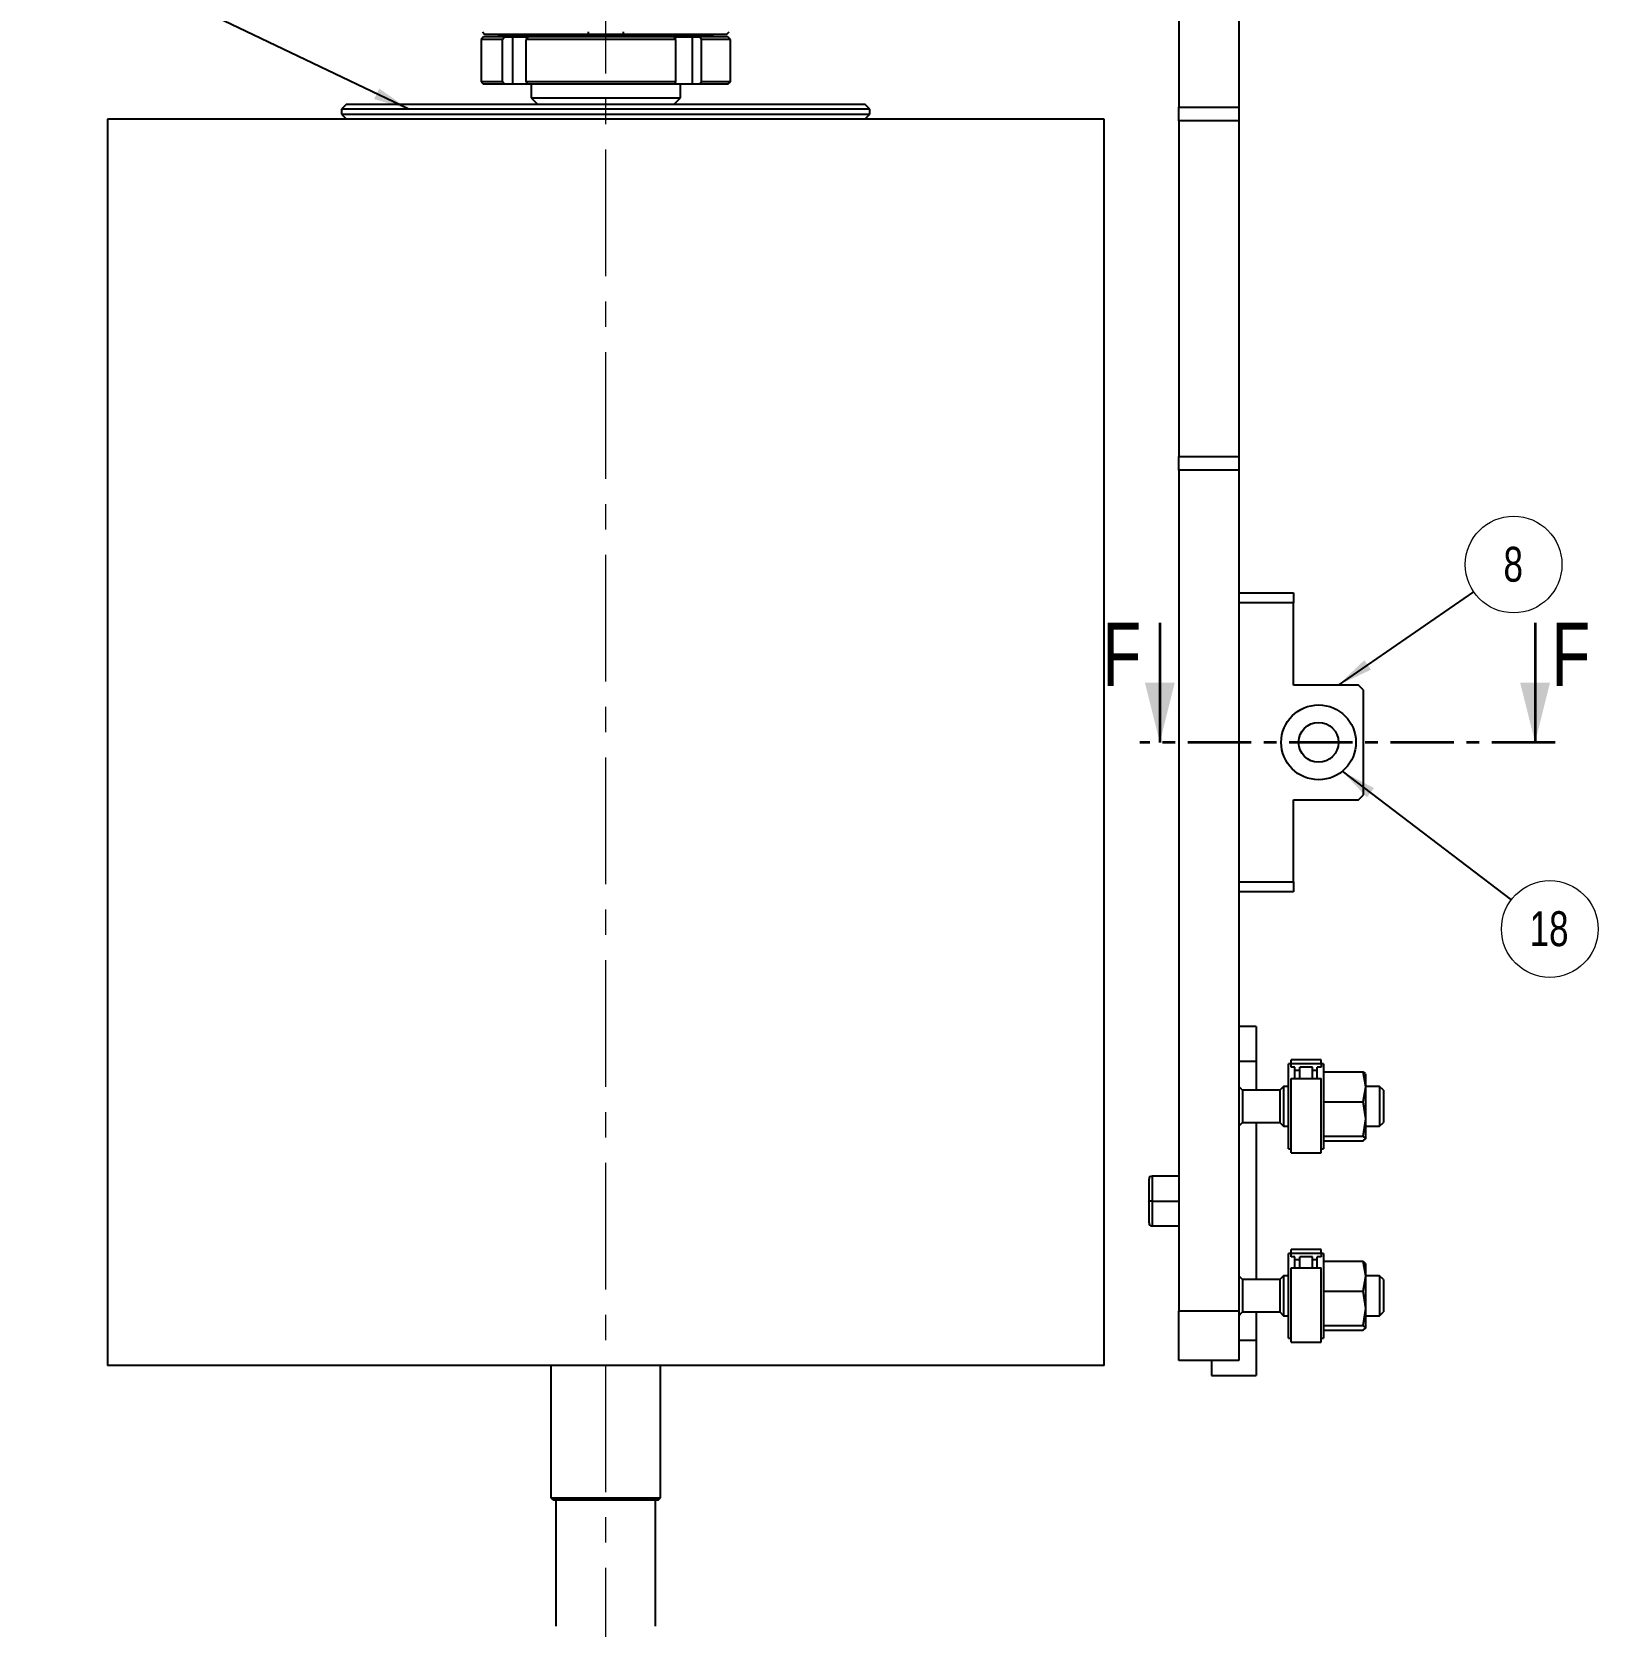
# Model space of a CAD drawing. Header units: millimetres. Extents: x 15 to 1184, y 5 to 836.
# Drawn here: x 291.9 to 449.1, y 487.1 to 647 of the extents above; entities that cross this region are included whole.
import ezdxf

# ---------------------------------------------------------------- set-up
doc = ezdxf.new("R2010")
doc.units = ezdxf.units.MM
doc.linetypes.add('CENTER', pattern=[10.16, 6.35, -1.27, 1.27, -1.27])
doc.linetypes.add('CENTERX2', pattern=[20.32, 12.7, -2.54, 2.54, -2.54])
doc.styles.add('SLDTEXTSTYLE1', font='TXT', dxfattribs={"width": 0.75})
doc.dimstyles.new('SLDDIMSTYLE0', dxfattribs={"dimtxt": 0.18, "dimasz": 3.556, "dimexe": 0, "dimexo": 0.0625, "dimgap": 0, "dimtad": 0, "dimtih": 1, "dimtoh": 1, "dimdec": 0, "dimrnd": 1e-09, "dimzin": 0, "dimdsep": 46, "dimtxsty": 'Standard', "dimsah": 1, "dimcen": 0.09, "dimadec": 0, "dimazin": 0, "dimtfac": 3.556, "dimtdec": 0, "dimtofl": 0, "dimtmove": 0, "dimatfit": 3, "dimfxl": 1, "dimfrac": 2, "dimtolj": 1, "dimtzin": 0, "dimarcsym": 0})

# ---------------------------------------------------------------- blocks, each defined once
blk = doc.blocks.new('SW_NOTE_0_40')
at = {"color": 0, "linetype": 'Continuous', "lineweight": 0}
blk.add_circle((4, 2.75), 4.85, dxfattribs=at)
at = {"color": 0, "linetype": 'Continuous', "lineweight": 0, "insert": (3.96, 4.53), "char_height": 3.5, "attachment_point": 2, "style": 'SLDTEXTSTYLE1'}
blk.add_mtext('8', dxfattribs=at)
blk = doc.blocks.new('SW_NOTE_0_41')
at = {"color": 0, "linetype": 'Continuous', "lineweight": 0}
blk.add_circle((3.86, -2.93), 4.85, dxfattribs=at)
at = {"color": 0, "linetype": 'Continuous', "lineweight": 0, "insert": (3.79, -1.15), "char_height": 3.5, "attachment_point": 2, "style": 'SLDTEXTSTYLE1'}
blk.add_mtext('18', dxfattribs=at)

msp = doc.modelspace()

# ---------------------------------------------------------------- linework, layer by layer
at = {"color": 7, "linetype": 'Continuous', "lineweight": 25}
for p, q in [((407.015, 733.7201), (407.015, 639.4203)), ((413.015, 654.9701), (413.015, 639.4203)), ((337.265, 646.4701), (337.015, 646.2201)), ((337.015, 646.2201), (337.015, 641.9701)), ((339.1701, 646.2201), (337.015, 646.2201)), ((337.1381, 646.9701), (337.3906, 646.7201)), ((339.3572, 646.4701), (337.265, 646.4701)), ((347.765, 646.7201), (337.3906, 646.7201)), ((338.765, 646.6951), (338.765, 646.4951)), ((339.1701, 646.2201), (339.3572, 646.4701)), ((339.1701, 641.9701), (339.1701, 646.2201)), ((339.3572, 646.4701), (340.1902, 646.4701)), ((340.1902, 641.7201), (340.1902, 646.4701)), ((340.1902, 646.4701), (341.708, 646.4701)), ((341.708, 646.4701), (341.5209, 646.2201)), ((341.5209, 641.9701), (341.5209, 646.2201)), ((356.5316, 646.2201), (341.5209, 646.2201)), ((356.362, 646.4701), (341.708, 646.4701)), ((347.765, 646.7201), (347.765, 646.9701)), ((351.265, 646.7201), (347.765, 646.7201)), ((351.265, 646.9701), (351.265, 646.7201)), ((361.6393, 646.7201), (351.265, 646.7201)), ((356.5316, 646.2201), (356.362, 646.4701)), ((356.362, 646.4701), (358.1998, 646.4701)), ((356.5316, 641.9701), (356.5316, 646.2201)), ((358.1998, 641.7201), (358.1998, 646.4701)), ((358.1998, 646.4701), (358.955, 646.4701)), ((358.955, 646.4701), (359.1246, 646.2201)), ((361.765, 646.4701), (358.955, 646.4701)), ((362.015, 646.2201), (359.1246, 646.2201)), ((359.1246, 641.9701), (359.1246, 646.2201)), ((360.265, 646.4951), (360.265, 646.6951)), ((361.6393, 646.7201), (361.8919, 646.9701)), ((362.015, 646.2201), (361.765, 646.4701)), ((362.015, 641.9701), (362.015, 646.2201)), ((337.015, 641.9701), (337.265, 641.7201)), ((339.1701, 641.9701), (337.015, 641.9701)), ((339.3572, 641.7201), (337.265, 641.7201)), ((339.3572, 641.7201), (339.1701, 641.9701)), ((340.1902, 641.7201), (339.3572, 641.7201)), ((341.708, 641.7201), (340.1902, 641.7201)), ((356.5316, 641.9701), (341.5209, 641.9701)), ((341.5209, 641.9701), (341.708, 641.7201)), ((356.362, 641.7201), (341.708, 641.7201)), ((342.015, 641.7201), (342.015, 640.3701)), ((356.362, 641.7201), (356.5316, 641.9701)), ((358.1998, 641.7201), (356.362, 641.7201)), ((357.015, 640.3701), (357.015, 641.7201)), ((358.955, 641.7201), (358.1998, 641.7201)), ((359.1246, 641.9701), (358.955, 641.7201)), ((361.765, 641.7201), (358.955, 641.7201)), ((362.015, 641.9701), (359.1246, 641.9701)), ((361.765, 641.7201), (362.015, 641.9701)), ((323.515, 639.7201), (323.015, 639.2201)), ((323.515, 639.7201), (375.515, 639.7201)), ((342.015, 640.3701), (342.665, 639.7201)), ((342.015, 640.3701), (349.515, 640.3701)), ((349.515, 640.3701), (357.015, 640.3701)), ((356.365, 639.7201), (357.015, 640.3701)), ((376.015, 639.2201), (375.515, 639.7201)), ((299.515, 638.2201), (299.515, 513.2201)), ((399.194, 638.2201), (299.515, 638.2201)), ((323.015, 639.2201), (323.015, 638.7201)), ((376.015, 639.2201), (323.015, 639.2201)), ((323.015, 638.7201), (323.515, 638.2201)), ((323.015, 638.7201), (376.015, 638.7201)), ((375.515, 638.2201), (376.015, 638.7201)), ((376.015, 638.7201), (376.015, 639.2201)), ((399.515, 638.2201), (399.194, 638.2201)), ((399.515, 513.2201), (399.515, 638.2201)), ((407.015, 639.4203), (413.015, 639.4203)), ((407.015, 638.0467), (407.015, 639.4203)), ((413.015, 638.0467), (407.015, 638.0467)), ((407.015, 638.0467), (407.015, 604.3934)), ((413.015, 639.4203), (413.015, 638.0467)), ((413.015, 638.0467), (413.015, 604.3934)), ((407.015, 604.3934), (413.015, 604.3934)), ((407.015, 603.0198), (407.015, 604.3934)), ((413.015, 604.3934), (413.015, 603.0198)), ((413.015, 603.0198), (407.015, 603.0198)), ((407.015, 603.0198), (407.015, 518.7201)), ((413.015, 603.0198), (413.015, 518.7201)), ((413.015, 590.7201), (418.515, 590.7201)), ((418.515, 590.7201), (418.515, 589.7201)), ((418.515, 589.7201), (413.015, 589.7201)), ((418.515, 581.4701), (418.515, 589.7201)), ((425.015, 581.4701), (418.515, 581.4701)), ((425.515, 580.9701), (425.015, 581.4701)), ((425.515, 570.4701), (425.515, 580.9701)), ((418.515, 561.7201), (418.515, 569.9701)), ((418.515, 569.9701), (425.015, 569.9701)), ((425.015, 569.9701), (425.515, 570.4701)), ((413.015, 561.7201), (418.515, 561.7201)), ((418.515, 561.7201), (418.515, 560.7201)), ((418.515, 560.7201), (413.015, 560.7201)), ((414.765, 547.2201), (413.015, 547.2201)), ((414.765, 547.2201), (414.765, 543.7201)), ((414.765, 543.7201), (414.765, 540.8366)), ((421.265, 543.8701), (418.265, 543.8701)), ((418.265, 543.5037), (418.265, 543.8701)), ((421.265, 543.5037), (421.265, 543.8701)), ((418.265, 543.4701), (418.015, 543.4701)), ((418.015, 535.8305), (418.015, 543.4701)), ((418.265, 543.5037), (421.265, 543.5037)), ((418.265, 543.1352), (418.265, 543.5037)), ((418.6516, 543.1352), (418.265, 543.1352)), ((418.265, 534.5701), (418.265, 542.0252)), ((418.265, 542.0252), (421.265, 542.0252)), ((418.6516, 542.0252), (418.6516, 543.1352)), ((419.1288, 542.822), (418.6516, 542.822)), ((420.4014, 543.1352), (419.1288, 543.1352)), ((419.1288, 542.0252), (419.1288, 543.1352)), ((420.4014, 542.0252), (420.4014, 543.1352)), ((420.8787, 542.822), (420.4014, 542.822)), ((420.8787, 542.0252), (420.8787, 543.1352)), ((421.265, 543.1352), (420.8787, 543.1352)), ((421.265, 543.5037), (421.265, 543.1352)), ((421.5145, 543.4701), (421.265, 543.4701)), ((421.265, 534.5701), (421.265, 542.0252)), ((421.5145, 543.4701), (421.5145, 534.9701)), ((421.5145, 542.6771), (425.4747, 542.6771)), ((425.765, 541.1806), (425.4747, 542.6771)), ((425.4747, 542.6771), (425.7028, 542.4948)), ((425.765, 541.1806), (425.765, 542.4701)), ((413.3985, 540.8366), (413.015, 541.2201)), ((417.1315, 540.8366), (413.3985, 540.8366)), ((413.3985, 540.8366), (413.3985, 537.6036)), ((417.515, 541.2201), (417.1315, 540.8366)), ((417.1315, 540.8366), (417.1315, 537.6036)), ((418.015, 541.2201), (417.515, 541.2201)), ((417.515, 541.2201), (417.515, 537.2201)), ((425.4747, 539.6841), (425.765, 541.1806)), ((427.1315, 541.2201), (425.765, 541.2201)), ((425.765, 537.9556), (425.765, 541.1806)), ((427.515, 540.8366), (427.1315, 541.2201)), ((427.1315, 541.2201), (427.1315, 537.2201)), ((427.515, 540.8366), (427.515, 537.6036)), ((421.5145, 539.6841), (425.4747, 539.6841)), ((425.765, 537.9556), (425.4747, 539.6841)), ((413.015, 537.2201), (413.3985, 537.6036)), ((413.3985, 537.6036), (417.1315, 537.6036)), ((414.765, 537.6036), (414.765, 521.8366)), ((417.1315, 537.6036), (417.515, 537.2201)), ((417.515, 537.2201), (418.015, 537.2201)), ((425.4747, 536.227), (425.765, 537.9556)), ((425.765, 535.995), (425.765, 537.9556)), ((425.765, 537.2201), (427.1315, 537.2201)), ((427.1315, 537.2201), (427.515, 537.6036)), ((418.015, 534.9701), (418.015, 535.8305)), ((421.5145, 536.227), (425.4747, 536.227)), ((421.5145, 535.763), (425.4747, 535.763)), ((425.765, 535.995), (425.4747, 536.227)), ((425.4747, 535.763), (425.765, 535.995)), ((425.765, 535.9701), (425.765, 535.995)), ((418.015, 534.9701), (418.265, 534.9701)), ((418.265, 534.5701), (421.265, 534.5701)), ((421.265, 534.9701), (421.5145, 534.9701)), ((404.015, 529.7201), (404.015, 531.9201)), ((407.015, 532.2201), (404.315, 532.2201)), ((404.315, 529.7201), (404.015, 529.7201)), ((404.015, 527.5201), (404.015, 529.7201)), ((404.315, 529.7201), (407.015, 529.7201)), ((404.315, 527.2201), (407.015, 527.2201)), ((418.265, 524.4701), (418.015, 524.4701)), ((418.015, 516.8305), (418.015, 524.4701)), ((421.265, 524.8701), (418.265, 524.8701)), ((418.265, 524.5037), (418.265, 524.8701)), ((418.265, 524.5037), (421.265, 524.5037)), ((418.265, 524.1352), (418.265, 524.5037)), ((421.265, 524.5037), (421.265, 524.8701)), ((421.265, 524.5037), (421.265, 524.1352)), ((421.5145, 524.4701), (421.265, 524.4701)), ((421.5145, 524.4701), (421.5145, 515.9701)), ((418.6516, 524.1352), (418.265, 524.1352)), ((418.265, 515.5701), (418.265, 523.0252)), ((418.265, 523.0252), (421.265, 523.0252)), ((418.6516, 523.0252), (418.6516, 524.1352)), ((419.1288, 523.822), (418.6516, 523.822)), ((419.1288, 523.0252), (419.1288, 524.1352)), ((420.4014, 524.1352), (419.1288, 524.1352)), ((420.4014, 523.0252), (420.4014, 524.1352)), ((420.8787, 523.822), (420.4014, 523.822)), ((420.8787, 523.0252), (420.8787, 524.1352)), ((421.265, 524.1352), (420.8787, 524.1352)), ((421.265, 515.5701), (421.265, 523.0252)), ((421.5145, 523.6771), (425.4747, 523.6771)), ((425.765, 522.1806), (425.4747, 523.6771)), ((425.4747, 523.6771), (425.7028, 523.4948)), ((425.765, 522.1806), (425.765, 523.4701)), ((413.3985, 521.8366), (413.015, 522.2201)), ((417.1315, 521.8366), (413.3985, 521.8366)), ((413.3985, 521.8366), (413.3985, 518.6036)), ((417.515, 522.2201), (417.1315, 521.8366)), ((417.1315, 521.8366), (417.1315, 518.6036)), ((418.015, 522.2201), (417.515, 522.2201)), ((417.515, 522.2201), (417.515, 518.2201)), ((425.4747, 520.6841), (425.765, 522.1806)), ((427.1315, 522.2201), (425.765, 522.2201)), ((425.765, 518.9556), (425.765, 522.1806)), ((427.515, 521.8366), (427.1315, 522.2201)), ((427.1315, 522.2201), (427.1315, 518.2201)), ((427.515, 521.8366), (427.515, 518.6036)), ((421.5145, 520.6841), (425.4747, 520.6841)), ((425.765, 518.9556), (425.4747, 520.6841)), ((407.015, 518.7201), (413.015, 518.7201)), ((407.015, 513.7201), (407.015, 518.7201)), ((413.015, 518.7201), (413.015, 513.7201)), ((413.015, 518.2201), (413.3985, 518.6036)), ((413.3985, 518.6036), (417.1315, 518.6036)), ((414.765, 518.6036), (414.765, 515.7201)), ((417.1315, 518.6036), (417.515, 518.2201)), ((417.515, 518.2201), (418.015, 518.2201)), ((425.4747, 517.227), (425.765, 518.9556)), ((425.765, 516.995), (425.765, 518.9556)), ((425.765, 518.2201), (427.1315, 518.2201)), ((427.1315, 518.2201), (427.515, 518.6036)), ((418.015, 515.9701), (418.015, 516.8305)), ((421.5145, 517.227), (425.4747, 517.227)), ((421.5145, 516.763), (425.4747, 516.763)), ((425.765, 516.995), (425.4747, 517.227)), ((425.4747, 516.763), (425.765, 516.995)), ((425.765, 516.9701), (425.765, 516.995)), ((414.765, 515.7201), (414.765, 512.2201)), ((418.015, 515.9701), (418.265, 515.9701)), ((418.265, 515.5701), (421.265, 515.5701)), ((421.265, 515.9701), (421.5145, 515.9701)), ((399.194, 513.2201), (299.515, 513.2201)), ((344.015, 513.2201), (344.015, 499.9701)), ((355.015, 499.9701), (355.015, 513.2201)), ((399.515, 513.2201), (399.194, 513.2201)), ((413.015, 513.7201), (407.015, 513.7201)), ((410.265, 513.7201), (410.265, 512.2201)), ((410.265, 512.2201), (414.765, 512.2201)), ((344.015, 499.9701), (344.265, 499.7201)), ((344.015, 499.9701), (349.515, 499.9701)), ((349.515, 499.7201), (344.265, 499.7201)), ((344.515, 499.7201), (344.515, 487.0701)), ((349.515, 499.9701), (355.015, 499.9701)), ((354.765, 499.7201), (349.515, 499.7201)), ((354.515, 487.0701), (354.515, 499.7201)), ((354.765, 499.7201), (355.015, 499.9701))]:
    msp.add_line(p, q, dxfattribs=at)
at = {"color": 7, "linetype": 'CENTERX2', "lineweight": 18}
msp.add_line((349.515, 480.2201), (349.515, 696.7201), dxfattribs=at)
at = {"color": 8, "linetype": 'Continuous', "lineweight": 25}
for p, q in [((341.5508, 646.6951), (338.765, 646.6951)), ((341.5508, 646.4951), (338.765, 646.4951)), ((360.265, 646.6951), (341.5508, 646.6951)), ((360.265, 646.4951), (341.5508, 646.4951)), ((414.765, 543.7201), (413.015, 543.7201)), ((404.315, 532.2201), (404.315, 529.7201)), ((404.315, 529.7201), (404.315, 527.2201)), ((414.765, 515.7201), (413.015, 515.7201))]:
    msp.add_line(p, q, dxfattribs=at)
at = {"color": 7, "linetype": 'Continuous', "lineweight": 35}
for p, q in [((405.0937, 587.7201), (405.0937, 575.7201)), ((442.7391, 587.7201), (442.7391, 575.7201))]:
    msp.add_line(p, q, dxfattribs=at)
at = {"color": 7, "linetype": 'CENTER', "lineweight": 35}
msp.add_line((444.7391, 575.7201), (403.0937, 575.7201), dxfattribs=at)
at = {"color": 7, "linetype": 'Continuous', "lineweight": 25}
for radius in [3.75, 2]:
    msp.add_circle((421.015, 575.7201), radius, dxfattribs=at)
for centre, radius, start, end in [((338.74, 646.4951), 0.025, 270, 360), ((338.79, 646.6951), 0.025, 90, 180), ((360.24, 646.6951), 0.025, 0, 90), ((360.29, 646.4951), 0.025, 180, 270), ((404.315, 531.9201), 0.3, 90, 180), ((404.315, 527.5201), 0.3, 180, 270)]:
    msp.add_arc(centre, radius, start, end, dxfattribs=at)
at = {"color": 7, "linetype": 'Continuous', "lineweight": 35}
for points in [[(405.0937, 575.7201), (406.5937, 581.7201), (403.5937, 581.7201)], [(442.7391, 575.7201), (444.2391, 581.7201), (441.2391, 581.7201)]]:
    msp.add_solid(points, dxfattribs=at)

# ---------------------------------------------------------------- block references
at = {"color": 7, "linetype": 'Continuous', "lineweight": 0}
for name, p in [('SW_NOTE_0_40', (436.5837, 590.8023)), ('SW_NOTE_0_41', (440.3505, 559.9316))]:
    msp.add_blockref(name, p, dxfattribs=at)

# ---------------------------------------------------------------- texts
at = {"color": 7, "linetype": 'Continuous', "char_height": 6.35, "attachment_point": 1, "style": 'SLDTEXTSTYLE1'}
for insert in [(399.351, 587.7201), (444.3799, 587.7201)]:
    msp.add_mtext('F', dxfattribs=dict(at, insert=insert))

# ---------------------------------------------------------------- leaders
at = {"color": 7, "linetype": 'Continuous', "lineweight": 0}
for points in [[(329.7436, 639.2201), (291.9448, 657.2917)], [(423.0074, 581.4701), (436.5837, 590.8023)], [(423.3876, 572.8161), (440.3505, 559.9316)]]:
    msp.add_leader(points, dimstyle='SLDDIMSTYLE0', dxfattribs=at)

doc.saveas('drawing.dxf')
